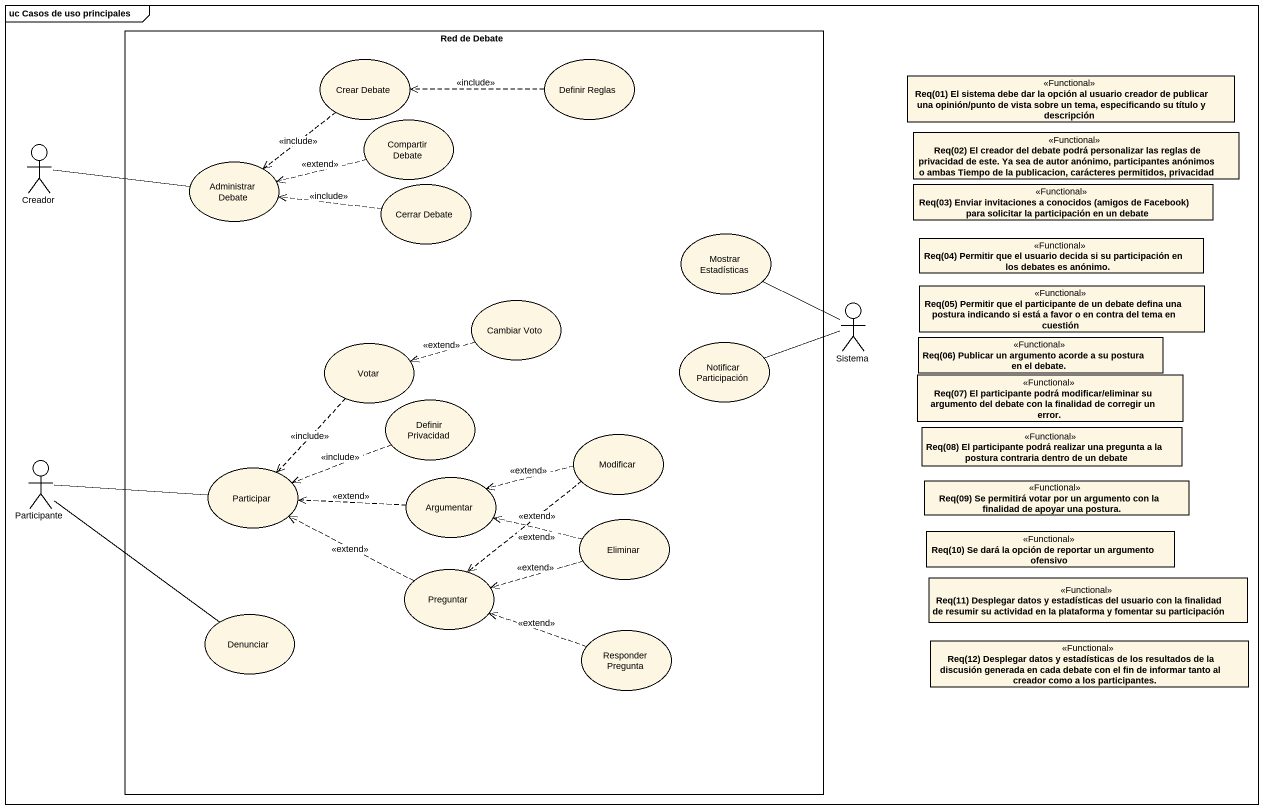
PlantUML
@startuml
mainframe uc Casos de uso principales
allowmixing
hide circle
hide empty members
rectangle "Red de Debate" as Red_de_Debate {
  usecase "Crear Debate" as Crear_Debate
  usecase "Definir Reglas" as Definir_Reglas
  usecase "Compartir Debate" as Compartir_Debate
  usecase "Administrar Debate" as Administrar_Debate
  usecase "Cerrar Debate" as Cerrar_Debate
  usecase "Mostrar Estadísticas" as Mostrar_Estadísticas
  usecase "Cambiar Voto" as Cambiar_Voto
  usecase Votar
  usecase "Notificar Participación" as Notificar_Participación
  usecase "Definir Privacidad" as Definir_Privacidad
  usecase Modificar
  usecase Participar
  usecase Argumentar
  usecase Eliminar
  usecase Preguntar
  usecase Denunciar
  usecase "Responder Pregunta" as Responder_Pregunta
}
class "Req(01) El sistema debe dar la opción al usuario creador de publicar una opinión/punto de vista sobre un tema, especificando su título y descripción" as Req_01_El_sistema_debe_dar <<Functional>>
class "Req(02) El creador del debate podrá personalizar las reglas de privacidad de este. Ya sea de autor anónimo, participantes anónimos o ambas Tiempo de la publicacion, carácteres permitidos, privacidad" as Req_02_El_creador_del <<Functional>>
actor Creador
class "Req(03) Enviar invitaciones a conocidos (amigos de Facebook) para solicitar la participación en un debate" as Req_03_Enviar_invitaciones <<Functional>>
class "Req(04) Permitir que el usuario decida si su participación en los debates es anónimo." as Req_04_Permitir_que_el <<Functional>>
class "Req(05) Permitir que el participante de un debate defina una postura indicando si está a favor o en contra del tema en cuestión" as Req_05_Permitir_que_el <<Functional>>
actor Sistema
class "Req(06) Publicar un argumento acorde a su postura en el debate." as Req_06_Publicar_un <<Functional>>
class "Req(07) El participante podrá modificar/eliminar su argumento del debate con la finalidad de corregir un error." as Req_07_El_participante <<Functional>>
class "Req(08) El participante podrá realizar una pregunta a la postura contraria dentro de un debate" as Req_08_El_participante <<Functional>>
actor Participante
class "Req(09) Se permitirá votar por un argumento con la finalidad de apoyar una postura." as Req_09_Se_permitirá_votar <<Functional>>
class "Req(10) Se dará la opción de reportar un argumento ofensivo" as Req_10_Se_dará_la_opción_de <<Functional>>
class "Req(11) Desplegar datos y estadísticas del usuario con la finalidad de resumir su actividad en la plataforma y fomentar su participación" as Req_11_Desplegar_datos_y <<Functional>>
class "Req(12) Desplegar datos y estadísticas de los resultados de la discusión generada en cada debate con el fin de informar tanto al creador como a los participantes." as Req_12_Desplegar_datos_y <<Functional>>
Crear_Debate ..> Administrar_Debate : <<include>>
Definir_Reglas .left.> Crear_Debate : <<include>>
Compartir_Debate .left.> Administrar_Debate : <<extend>>
Creador -right- Administrar_Debate
Cerrar_Debate .left.> Administrar_Debate : <<include>>
Cambiar_Voto .left.> Votar : <<extend>>
Sistema -up- Mostrar_Estadísticas
Sistema -left- Notificar_Participación
Votar ..> Participar : <<include>>
Definir_Privacidad .left.> Participar : <<include>>
Modificar .left.> Argumentar : <<extend>>
Modificar ..> Preguntar : <<extend>>
Participante -right- Participar
Participante -- Denunciar
Argumentar .left.> Participar : <<extend>>
Eliminar .left.> Argumentar : <<extend>>
Eliminar .left.> Preguntar : <<extend>>
Preguntar .left.> Participar : <<extend>>
Responder_Pregunta .left.> Preguntar : <<extend>>
@enduml
